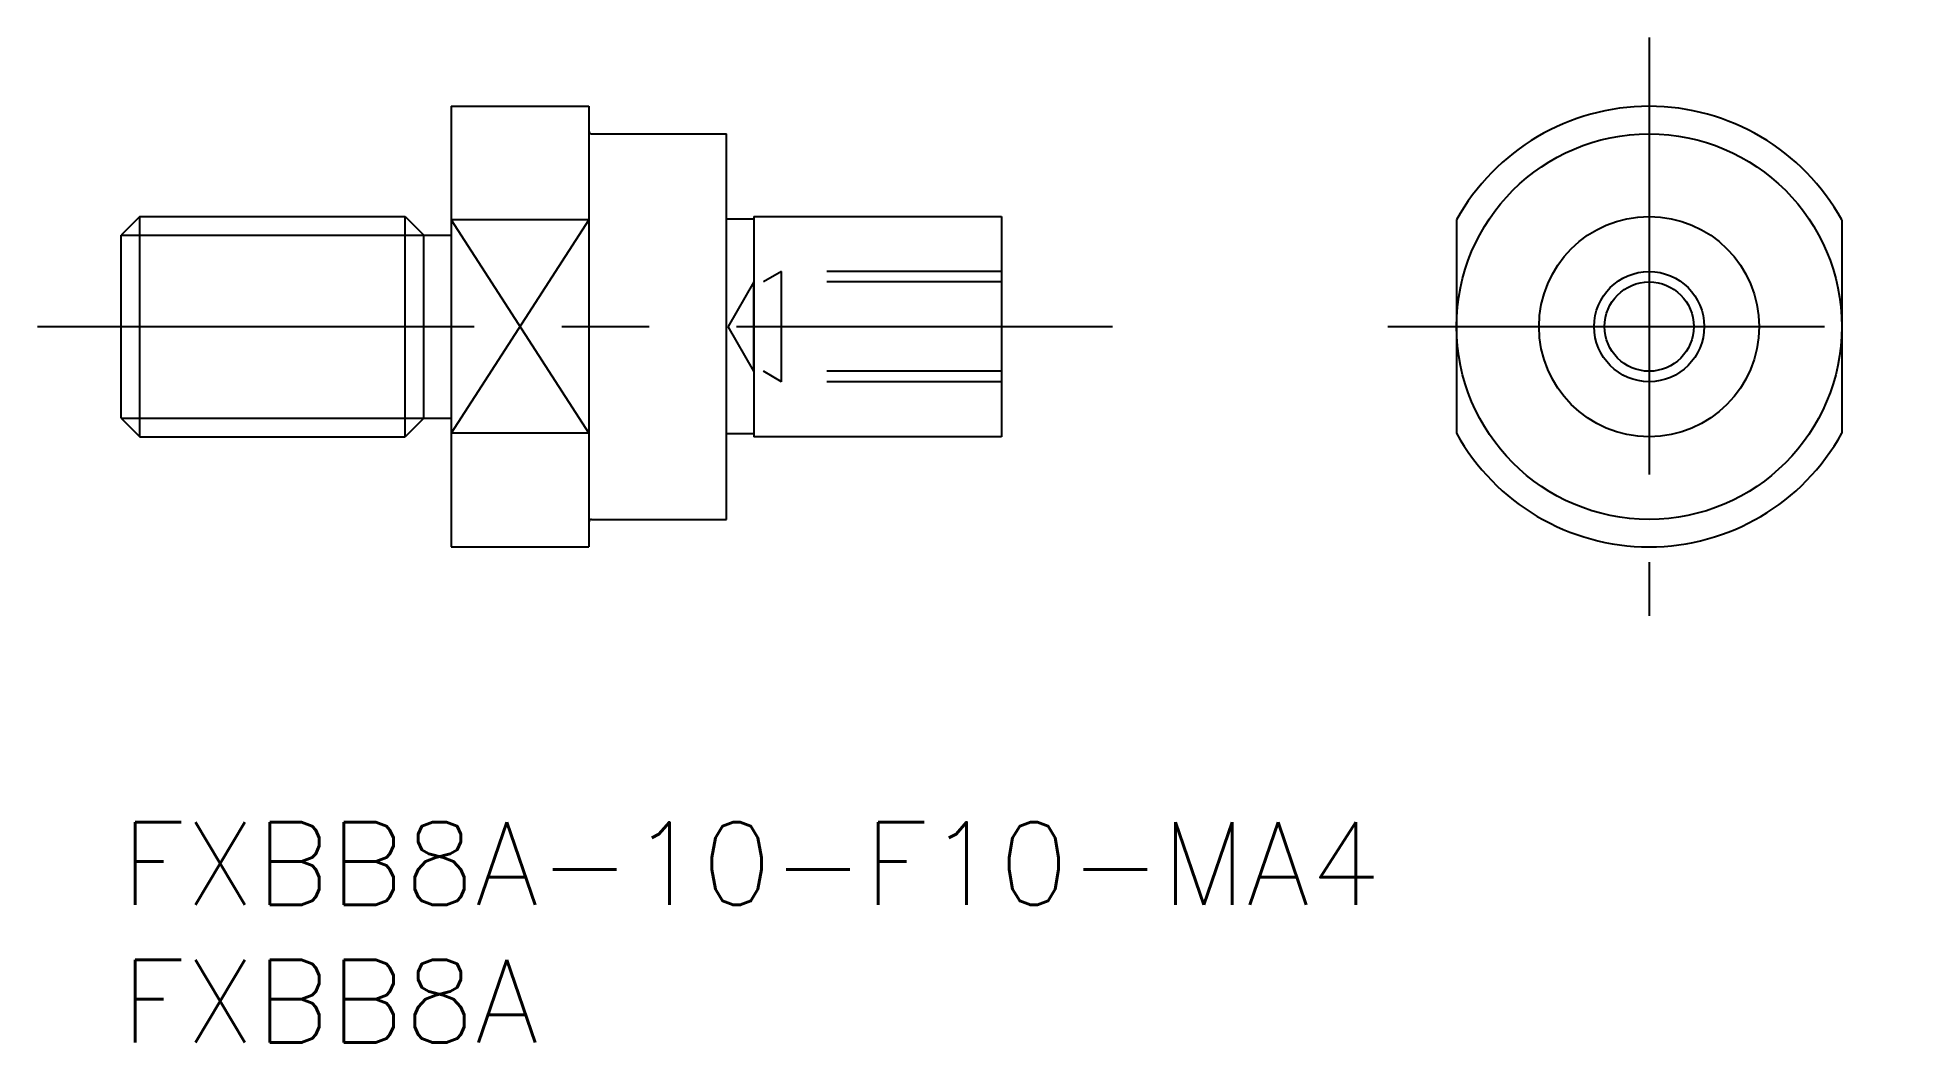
# Model space of a CAD drawing. Extents: x -3 to 65, y -8 to 28.5.
import ezdxf

# ---------------------------------------------------------------- set-up
doc = ezdxf.new("R2010")
doc.units = 0
doc.header["$LTSCALE"] = 0.5
doc.linetypes.add('CENTER', pattern=[50.8, 31.75, -6.35, 6.35, -6.35])
doc.linetypes.add('DASHED', pattern=[19.05, 12.7, -6.35])
for name, color, linetype in [('MSM_CENTER', 1, 'CENTER'), ('MSM_CONTINUOUS', 7, 'CONTINUOUS'), ('MSM_DASHED', 4, 'DASHED'), ('MSM_NARROW', 5, 'CONTINUOUS'), ('MSM_PART_NUMBER', 7, 'CONTINUOUS')]:
    doc.layers.add(name, color=color, linetype=linetype)
doc.styles.get("Standard").update_dxf_attribs({"font": 'txt.shx', "height": 3, "bigfont": 'bigfont.shx'})

# ---------------------------------------------------------------- blocks, each defined once
blk = doc.blocks.new('*U5')
at = {"layer": 'MSM_PART_NUMBER'}
blk.add_text('FXBB8A-10-F10-MA4', height=3, dxfattribs=at).set_placement((0, -3))
blk = doc.blocks.new('*U6')
at = {"layer": 'MSM_PART_NUMBER'}
blk.add_text('FXBB8A', height=3, dxfattribs=at).set_placement((0, -8))

msp = doc.modelspace()

# ---------------------------------------------------------------- linework, layer by layer
at = {"layer": 'MSM_CENTER'}
for p, q in [((55.53, 28.5), (55.53, 7.5)), ((-3.039, 18), (36.03, 18)), ((46.03, 18), (65.03, 18))]:
    msp.add_line(p, q, dxfattribs=at)
at = {"layer": 'MSM_CONTINUOUS'}
for p, q in [((12, 26), (12, 10)), ((12, 26), (17, 26)), ((17, 26), (17, 10)), ((17.1, 25), (22, 25)), ((22, 11), (22, 25)), ((0.676, 22), (0, 21.323)), ((0.676, 22), (10.324, 22)), ((0.676, 14), (0.676, 22)), ((10.324, 14), (10.324, 22)), ((10.324, 22), (11, 21.323)), ((17, 21.873), (12, 21.873)), ((23, 21.9), (22, 21.9)), ((23, 22), (32, 22)), ((23, 22), (23, 14)), ((32, 22), (32, 14)), ((48.53, 21.873), (48.53, 14.127)), ((62.53, 21.873), (62.53, 14.127)), ((0, 14.676), (0, 21.323)), ((11, 14.676), (11, 21.323)), ((11, 21.323), (12, 21.323)), ((0, 14.676), (0.676, 14)), ((11, 14.676), (10.324, 14)), ((11, 14.676), (12, 14.676)), ((0.676, 14), (10.324, 14)), ((17, 14.127), (12, 14.127)), ((23, 14.1), (22, 14.1)), ((32, 14), (23, 14)), ((17.1, 11), (22, 11)), ((12, 10), (17, 10))]:
    msp.add_line(p, q, dxfattribs=at)
for radius in [7, 4, 1.621]:
    msp.add_circle((55.53, 18), radius, dxfattribs=at)
for centre, radius, start, end in [((55.53, 18), 8, 28.95502, 151.04498), ((17.1, 25.1), 0.1, 180, 270), ((55.53, 18), 8, 208.95502, 331.04498), ((17.1, 10.9), 0.1, 90, 180)]:
    msp.add_arc(centre, radius, start, end, dxfattribs=at)
at = {"layer": 'MSM_DASHED'}
for p, q in [((24, 20), (23.344, 19.621)), ((32, 20), (24, 20)), ((24, 16), (24, 20)), ((23, 19.621), (22.064, 18)), ((32, 19.621), (23, 19.621)), ((23, 16.379), (23, 19.621)), ((23, 16.379), (22.064, 18)), ((32, 16.379), (23, 16.379)), ((24, 16), (23.344, 16.379)), ((32, 16), (24, 16))]:
    msp.add_line(p, q, dxfattribs=at)
at = {"layer": 'MSM_NARROW'}
for p, q in [((12, 21.873), (17, 14.127)), ((17, 21.873), (12, 14.127)), ((0, 21.323), (11, 21.323)), ((0, 14.676), (11, 14.676))]:
    msp.add_line(p, q, dxfattribs=at)
msp.add_circle((55.53, 18), 2, dxfattribs=at)

# ---------------------------------------------------------------- block references
at = {"layer": 'MSM_CONTINUOUS'}
for name in ['*U5', '*U6']:
    msp.add_blockref(name, (0, 0), dxfattribs=at)

doc.saveas('drawing.dxf')
